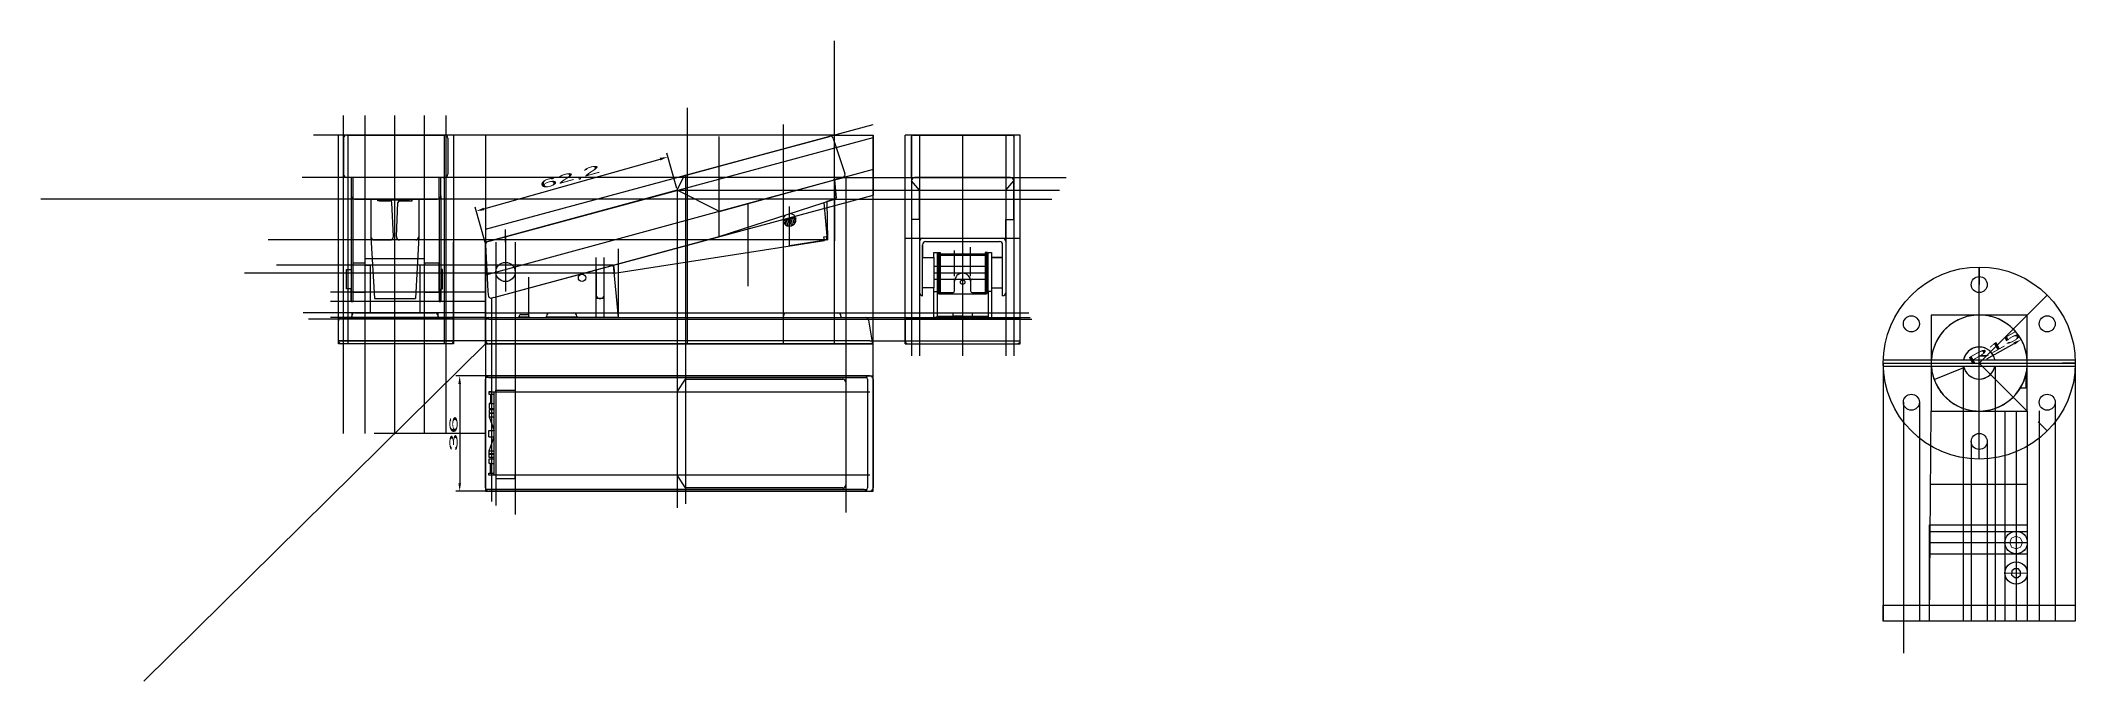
# Model space of a CAD drawing. Header units: millimetres. Extents: x 112843 to 136459, y 32134 to 44124.
# Drawn here: x 121161 to 121797, y 36401 to 36601 of the extents above; entities that cross this region are included whole.
import ezdxf

# ---------------------------------------------------------------- set-up
doc = ezdxf.new("R2010")
doc.units = ezdxf.units.MM
doc.layers.add('blue', color=2, linetype='Continuous', lineweight=25)
doc.layers.add('RED', color=1, linetype='Continuous', lineweight=5)
doc.layers.add('green', color=3, linetype='Continuous')
doc.styles.get("Standard").update_dxf_attribs({"font": '', "width": 3, "height": 1.5})
doc.styles.get('Standard').set_extended_font_data('Bahnschrift')
doc.dimstyles.new('ISO-25', dxfattribs={"dimtxt": 2.5, "dimasz": 2.5, "dimexe": 1.25, "dimexo": 0.625, "dimtad": 1, "dimtxsty": 'Standard', "dimcen": 2.5, "dimadec": 0, "dimazin": 0, "dimtfac": 1, "dimtmove": 0, "dimatfit": 3, "dimfxl": 1, "dimarcsym": 0})

# ---------------------------------------------------------------- blocks, each defined once
blk = doc.blocks.new('*D3')
at = {"layer": 'Defpoints', "color": 0, "transparency": 16777216}
for p in [(121356.91, 36564.93), (121359.86, 36554.5), (121300.01, 36537.55)]:
    blk.add_point(p, dxfattribs=at)
at = {"layer": 'green', "color": 0, "lineweight": -2, "transparency": 16777216}
for p, q in [((121359.69, 36555.1), (121356.57, 36566.13)), ((121299.46, 36548.67), (121354.51, 36564.25)), ((121299.84, 36538.16), (121296.72, 36549.19))]:
    blk.add_line(p, q, dxfattribs=at)
at = {"layer": 'green', "color": 0, "transparency": 16777216}
for points in [[(121354.39, 36564.65), (121354.62, 36563.85), (121356.91, 36564.93)], [(121299.35, 36549.07), (121299.58, 36548.27), (121297.06, 36547.99)]]:
    blk.add_solid(points, dxfattribs=at)
at = {"layer": 'green', "color": 0, "transparency": 16777216, "insert": (121326.41, 36558.51), "char_height": 2.5, "attachment_point": 5, "rotation": 15.80362}
blk.add_mtext('62,2', dxfattribs=at)
blk = doc.blocks.new('*D4')
at = {"layer": 'blue', "color": 0, "lineweight": -2, "transparency": 16777216}
for p, q in [((121300.93, 36496.52), (121290.65, 36496.52)), ((121291.9, 36494.02), (121291.9, 36463.02)), ((121300.39, 36460.52), (121290.65, 36460.52))]:
    blk.add_line(p, q, dxfattribs=at)
at = {"layer": 'blue', "color": 0, "transparency": 16777216}
for points in [[(121291.48, 36494.02), (121292.31, 36494.02), (121291.9, 36496.52)], [(121291.48, 36463.02), (121292.31, 36463.02), (121291.9, 36460.52)]]:
    blk.add_solid(points, dxfattribs=at)
at = {"layer": 'Defpoints', "color": 0, "transparency": 16777216}
for p in [(121301.55, 36496.52), (121291.9, 36460.52), (121301.01, 36460.52)]:
    blk.add_point(p, dxfattribs=at)
at = {"layer": 'blue', "color": 0, "transparency": 16777216, "insert": (121289.99, 36478.52), "char_height": 2.5, "attachment_point": 5, "rotation": 90}
blk.add_mtext('36', dxfattribs=at)
blk = doc.blocks.new('*D5')
at = {"layer": 'Defpoints', "color": 0, "transparency": 16777216}
for p in [(121779.68, 36507.87), (121766.59, 36500.54)]:
    blk.add_point(p, dxfattribs=at)
at = {"layer": 'green', "color": 0, "lineweight": -2, "transparency": 16777216}
blk.add_line((121769, 36501.89), (121777.5, 36506.65), dxfattribs=at)
at = {"layer": 'green', "color": 0, "transparency": 16777216}
blk.add_solid([(121777.29, 36507.02), (121777.7, 36506.29), (121779.68, 36507.87)], dxfattribs=at)
at = {"layer": 'green', "color": 0, "transparency": 16777216, "insert": (121771.23, 36505.32), "char_height": 2.5, "attachment_point": 5, "rotation": 29.25129}
blk.add_mtext('R15', dxfattribs=at)
blk = doc.blocks.new('*U6')
at = {"layer": 'blue'}
blk.add_circle((0, 0), 2.5, dxfattribs=at)
blk = doc.blocks.new('*U7')
at = {"layer": 'blue', "color": 0, "linetype": 'ByBlock', "lineweight": -2, "transparency": 16777216}
blk.add_blockref('*U6', (121766.59, 36525.04), dxfattribs=at)
for p, rotation in [((121745.37, 36512.79), 59.99999999999999), ((121787.81, 36512.79), 300.0000000000001), ((121745.37, 36488.29), 120), ((121787.81, 36488.29), 240), ((121766.59, 36476.04), 180)]:
    blk.add_blockref('*U6', p, dxfattribs=dict(at, rotation=rotation))

msp = doc.modelspace()

# ---------------------------------------------------------------- linework, layer by layer
at = {"layer": 'blue'}
for p, q in [((121256.655, 36571.777), (121286.655, 36571.777)), ((121286.655, 36571.777), (121287.155, 36571.777)), ((121362.435, 36559.19), (121407.407, 36571.345)), ((121433.012, 36558.498), (121433.012, 36571.277)), ((121433.512, 36571.777), (121464.512, 36571.777)), ((121465.012, 36571.277), (121465.012, 36558.498)), ((121255.655, 36570.777), (121255.655, 36559.498)), ((121288.155, 36570.777), (121288.155, 36559.498)), ((121408.618, 36570.691), (121412.22, 36559.705)), ((121359.865, 36554.496), (121361.789, 36558.646)), ((121286.655, 36558.498), (121256.655, 36558.498)), ((121258.012, 36558.498), (121258.012, 36552.767)), ((121258.012, 36552.767), (121258.012, 36519.72)), ((121258.512, 36558.498), (121258.512, 36551.901)), ((121285.512, 36551.901), (121285.512, 36558.498)), ((121286.012, 36552.767), (121286.012, 36558.498)), ((121286.012, 36552.767), (121286.012, 36519.72)), ((121286.655, 36558.498), (121287.155, 36558.498)), ((121359.865, 36554.496), (121300.751, 36538.52)), ((121372.656, 36548.069), (121359.865, 36554.496)), ((121373.368, 36547.997), (121409.012, 36557.738)), ((121408.985, 36551.767), (121409.012, 36557.738)), ((121409.012, 36557.738), (121411.534, 36558.429)), ((121409.012, 36557.738), (121409.541, 36552.006)), ((121433.012, 36558.498), (121433.012, 36557.498)), ((121433.012, 36557.498), (121433.012, 36545.498)), ((121435.512, 36554.496), (121433.012, 36557.498)), ((121464.012, 36558.498), (121434.012, 36558.498)), ((121435.512, 36545.498), (121435.512, 36554.496)), ((121435.512, 36554.496), (121462.512, 36554.496)), ((121462.512, 36554.496), (121465.012, 36557.498)), ((121462.512, 36554.496), (121462.512, 36545.359)), ((121465.012, 36558.498), (121465.012, 36557.498)), ((121465.012, 36545.359), (121465.012, 36557.498)), ((121258.512, 36551.901), (121258.512, 36519.72)), ((121259.012, 36551.767), (121285.012, 36551.767)), ((121264.155, 36551.767), (121264.155, 36539.999)), ((121266.31, 36551.767), (121266.31, 36551.712)), ((121266.81, 36551.212), (121270.202, 36551.212)), ((121267.424, 36551.517), (121267.424, 36551.767)), ((121267.424, 36551.517), (121276.2, 36551.517)), ((121270.655, 36551.212), (121270.68, 36551.214)), ((121271.176, 36540.043), (121270.701, 36550.735)), ((121272.136, 36540.043), (121272.608, 36550.713)), ((121273.108, 36551.191), (121276.517, 36551.191)), ((121276.2, 36551.517), (121276.2, 36551.767)), ((121277.017, 36551.691), (121277.017, 36551.767)), ((121279.155, 36551.767), (121279.155, 36539.999)), ((121285.512, 36551.901), (121285.512, 36519.72)), ((121372.998, 36540.074), (121408.985, 36551.767)), ((121392.949, 36545.28), (121396.713, 36546.221)), ((121393.009, 36545.038), (121396.774, 36545.979)), ((121396.347, 36545.872), (121396.725, 36544.361)), ((121396.774, 36545.979), (121396.818, 36545.991)), ((121396.832, 36545.993), (121396.889, 36545.765)), ((121406.771, 36539.016), (121405.766, 36550.721)), ((121406.635, 36551.004), (121408.985, 36551.767)), ((121409.541, 36552.006), (121408.986, 36551.906)), ((121408.987, 36552.153), (121408.987, 36552.153)), ((121264.155, 36539.999), (121265.32, 36520.72)), ((121279.155, 36539.999), (121278.079, 36520.72)), ((121302.534, 36521.002), (121372.998, 36540.074)), ((121393.009, 36545.038), (121392.965, 36545.026)), ((121393.339, 36545.054), (121393.339, 36545.054)), ((121393.436, 36545.144), (121393.814, 36543.633)), ((121393.921, 36545.266), (121394.399, 36543.357)), ((121394.406, 36545.387), (121394.933, 36543.28)), ((121394.891, 36545.508), (121395.434, 36543.34)), ((121395.377, 36545.63), (121395.903, 36543.523)), ((121395.862, 36545.751), (121396.339, 36543.842)), ((121405.689, 36539.961), (121406.39, 36540.047)), ((121405.823, 36538.868), (121405.689, 36539.961)), ((121406.39, 36540.047), (121406.556, 36538.982)), ((121433.012, 36545.498), (121435.512, 36545.498)), ((121435.512, 36545.498), (121435.512, 36539.52)), ((121435.512, 36539.52), (121435.512, 36538.52)), ((121436.512, 36539.52), (121461.512, 36539.52)), ((121462.512, 36545.359), (121465.012, 36545.359)), ((121462.512, 36539.52), (121462.512, 36545.359)), ((121462.512, 36539.52), (121462.512, 36538.52)), ((121265.155, 36538.999), (121270.177, 36538.999)), ((121278.155, 36538.999), (121273.135, 36538.999)), ((121300.012, 36537.555), (121300.709, 36522.933)), ((121340.288, 36528.635), (121405.823, 36538.868)), ((121406.556, 36538.982), (121406.771, 36539.016)), ((121435.512, 36538.52), (121435.512, 36522.52)), ((121436.512, 36521.52), (121436.512, 36537.52)), ((121436.512, 36537.52), (121436.512, 36533.52)), ((121436.512, 36533.52), (121440.012, 36533.52)), ((121437.512, 36538.52), (121460.512, 36538.52)), ((121440.012, 36533.52), (121440.012, 36535.064)), ((121440.012, 36535.064), (121441.012, 36535.064)), ((121440.012, 36533.52), (121440.012, 36524.02)), ((121441.012, 36535.064), (121441.012, 36514.72)), ((121441.212, 36535.064), (121441.212, 36522.667)), ((121441.212, 36535.064), (121441.612, 36535.064)), ((121441.612, 36535.064), (121441.612, 36522.557)), ((121441.612, 36535.064), (121442.012, 36535.064)), ((121442.012, 36535.064), (121442.012, 36522.844)), ((121442.012, 36534.71), (121456.012, 36534.71)), ((121456.012, 36534.188), (121442.012, 36534.188)), ((121444.981, 36534.71), (121444.981, 36534.188)), ((121446.512, 36534.71), (121446.512, 36534.188)), ((121451.512, 36534.71), (121451.512, 36534.188)), ((121453.043, 36534.71), (121453.043, 36534.188)), ((121456.412, 36535.064), (121456.012, 36535.064)), ((121456.012, 36535.064), (121456.012, 36522.557)), ((121456.012, 36534.71), (121456.012, 36534.188)), ((121456.812, 36535.064), (121456.412, 36535.064)), ((121456.412, 36535.064), (121456.412, 36522.557)), ((121456.812, 36535.064), (121456.812, 36522.667)), ((121457.012, 36535.064), (121458.012, 36535.064)), ((121457.012, 36522.883), (121457.012, 36535.064)), ((121458.012, 36535.064), (121458.012, 36522.883)), ((121458.012, 36533.52), (121461.512, 36533.52)), ((121461.512, 36533.52), (121458.012, 36533.52)), ((121458.012, 36533.52), (121458.012, 36524.02)), ((121461.512, 36521.52), (121461.512, 36537.52)), ((121462.512, 36538.52), (121462.512, 36522.52)), ((121256.512, 36523.72), (121256.512, 36529.72)), ((121256.512, 36529.72), (121258.012, 36529.72)), ((121262.405, 36531.72), (121258.512, 36531.72)), ((121262.405, 36516.22), (121262.405, 36531.72)), ((121262.405, 36522.72), (121262.405, 36531.72)), ((121262.405, 36531.126), (121263.905, 36531.126)), ((121263.905, 36531.126), (121263.905, 36516.22)), ((121280.905, 36531.126), (121279.405, 36531.126)), ((121279.405, 36531.126), (121279.405, 36516.22)), ((121285.512, 36531.72), (121280.905, 36531.72)), ((121280.905, 36531.72), (121280.905, 36531.126)), ((121280.905, 36516.22), (121280.905, 36531.126)), ((121285.512, 36522.72), (121285.512, 36531.72)), ((121286.512, 36529.72), (121286.012, 36529.72)), ((121286.512, 36523.72), (121286.512, 36529.72)), ((121334.512, 36529.644), (121334.512, 36521.72)), ((121337.012, 36521.72), (121337.012, 36530.334)), ((121341.512, 36514.72), (121339.939, 36531.126)), ((121442.012, 36530.77), (121456.012, 36530.77)), ((121442.012, 36526.77), (121446.012, 36526.77)), ((121452.012, 36526.77), (121456.012, 36526.77)), ((121258.012, 36523.72), (121256.512, 36523.72)), ((121258.012, 36519.72), (121258.012, 36523.72)), ((121258.512, 36522.72), (121262.405, 36522.72)), ((121265.32, 36520.72), (121278.079, 36520.72)), ((121280.905, 36522.72), (121285.512, 36522.72)), ((121286.012, 36519.72), (121286.012, 36523.72)), ((121286.012, 36523.72), (121286.512, 36523.72)), ((121300.709, 36522.933), (121300.866, 36521.254)), ((121302.534, 36521.002), (121301.861, 36520.825)), ((121313.512, 36514.997), (121313.512, 36523.973)), ((121335.512, 36520.72), (121336.012, 36520.72)), ((121440.012, 36524.02), (121436.512, 36524.02)), ((121436.512, 36521.52), (121436.512, 36521.52)), ((121440.012, 36514.72), (121440.012, 36524.02)), ((121440.012, 36522.883), (121441.012, 36522.883)), ((121441.012, 36522.401), (121441.012, 36521.901)), ((121441.012, 36522.401), (121441.012, 36522.242)), ((121441.612, 36522.557), (121446.012, 36522.557)), ((121441.712, 36522.167), (121456.312, 36522.167)), ((121442.012, 36522.844), (121442.012, 36522.557)), ((121446.512, 36523.057), (121446.512, 36526.27)), ((121451.512, 36526.27), (121451.512, 36523.057)), ((121452.012, 36522.557), (121456.412, 36522.557)), ((121456.412, 36522.557), (121456.012, 36522.557)), ((121458.012, 36522.883), (121457.012, 36522.883)), ((121457.012, 36522.883), (121457.012, 36514.72)), ((121458.012, 36524.02), (121461.512, 36524.02)), ((121458.012, 36522.883), (121458.012, 36514.72)), ((121461.512, 36521.52), (121461.512, 36521.52)), ((121255.012, 36514.72), (121289.012, 36514.72)), ((121258.012, 36519.72), (121258.512, 36519.72)), ((121258.155, 36514.72), (121258.155, 36515.22)), ((121259.155, 36516.22), (121284.155, 36516.22)), ((121285.155, 36515.22), (121285.155, 36514.72)), ((121285.512, 36519.72), (121286.012, 36519.72)), ((121301.012, 36514.22), (121300.146, 36514.22)), ((121301.012, 36514.72), (121393.012, 36514.72)), ((121301.012, 36514.22), (121393.012, 36514.22)), ((121310.512, 36514.72), (121310.512, 36515.22)), ((121310.512, 36514.997), (121313.512, 36514.997)), ((121313.512, 36514.72), (121310.512, 36514.72)), ((121311.012, 36515.72), (121313.012, 36515.72)), ((121313.512, 36515.22), (121313.512, 36514.72)), ((121313.512, 36514.72), (121319.012, 36514.72)), ((121319.012, 36514.72), (121319.012, 36515.22)), ((121319.012, 36514.997), (121328.512, 36514.997)), ((121341.512, 36514.72), (121319.012, 36514.72)), ((121319.012, 36514.72), (121328.512, 36514.72)), ((121320.012, 36516.22), (121327.512, 36516.22)), ((121328.512, 36515.22), (121328.512, 36514.72)), ((121328.512, 36514.72), (121341.512, 36514.72)), ((121393.012, 36514.72), (121393.012, 36515.22)), ((121393.012, 36514.72), (121411.012, 36514.72)), ((121393.012, 36514.22), (121411.012, 36514.22)), ((121394.012, 36516.22), (121410.012, 36516.22)), ((121411.012, 36515.22), (121411.012, 36514.72)), ((121411.012, 36514.72), (121418.681, 36514.72)), ((121411.012, 36514.22), (121419.547, 36514.22)), ((121431.012, 36514.22), (121431.012, 36514.22)), ((121467.012, 36514.22), (121431.012, 36514.22)), ((121431.012, 36514.22), (121431.012, 36507.52)), ((121431.512, 36514.72), (121466.512, 36514.72)), ((121441.012, 36514.72), (121440.012, 36514.72)), ((121441.012, 36515.22), (121446.012, 36515.22)), ((121441.012, 36514.72), (121441.012, 36514.72)), ((121446.012, 36515.22), (121446.012, 36516.22)), ((121446.012, 36516.22), (121452.012, 36516.22)), ((121446.012, 36515.22), (121452.012, 36515.22)), ((121452.012, 36516.22), (121452.012, 36515.22)), ((121452.012, 36515.22), (121457.012, 36515.22)), ((121457.012, 36515.22), (121457.012, 36514.72)), ((121467.012, 36514.22), (121467.012, 36514.22)), ((121467.012, 36507.52), (121467.012, 36514.22)), ((121254.012, 36507.52), (121254.012, 36513.72)), ((121290.012, 36513.72), (121290.012, 36507.52)), ((121300.012, 36507.52), (121300.012, 36513.72)), ((121420.904, 36507.11), (121419.665, 36513.9)), ((121254.012, 36507.52), (121290.012, 36507.52)), ((121254.012, 36507.52), (121254.012, 36507.52)), ((121289.012, 36506.52), (121255.012, 36506.52)), ((121290.012, 36507.52), (121290.012, 36507.52)), ((121301.012, 36507.52), (121300.012, 36507.52)), ((121420.012, 36507.52), (121301.012, 36507.52)), ((121420.012, 36506.52), (121301.012, 36506.52)), ((121420.012, 36507.52), (121420.829, 36507.52)), ((121420.012, 36506.52), (121420.412, 36506.52)), ((121431.012, 36507.52), (121467.012, 36507.52)), ((121431.012, 36507.52), (121431.012, 36507.52)), ((121432.012, 36506.52), (121466.012, 36506.52)), ((121467.012, 36507.52), (121467.012, 36507.52)), ((121751.591, 36501.543), (121761.692, 36501.543)), ((121771.45, 36501.543), (121781.558, 36501.543)), ((121300.012, 36461.52), (121300.012, 36495.52)), ((121301.012, 36496.02), (121300.146, 36496.02)), ((121301.012, 36496.52), (121418.273, 36496.52)), ((121301.012, 36496.52), (121301.012, 36496.52)), ((121301.012, 36496.02), (121418.273, 36496.02)), ((121359.865, 36491.52), (121362.435, 36495.52)), ((121362.435, 36496.52), (121412.548, 36496.52)), ((121362.435, 36495.52), (121362.435, 36461.52)), ((121362.435, 36495.52), (121411.548, 36495.52)), ((121418.273, 36496.52), (121420.012, 36496.52)), ((121418.273, 36496.02), (121419.139, 36496.02)), ((121419.273, 36495.52), (121419.273, 36461.52)), ((121421.012, 36495.52), (121421.012, 36461.52)), ((121751.591, 36499.543), (121761.692, 36499.543)), ((121771.49, 36499.543), (121781.591, 36499.543)), ((121781.094, 36496.714), (121781.094, 36492.714)), ((121301.861, 36491.52), (121301.041, 36491.52)), ((121301.041, 36491.52), (121301.041, 36490.863)), ((121301.041, 36490.863), (121301.562, 36490.863)), ((121301.562, 36490.863), (121302.653, 36490.863)), ((121301.562, 36490.863), (121301.562, 36487.863)), ((121301.861, 36491.52), (121359.865, 36491.52)), ((121302.653, 36465.52), (121302.653, 36491.52)), ((121303.212, 36491.52), (121303.212, 36492.02)), ((121303.212, 36492.02), (121309.212, 36492.02)), ((121303.212, 36491.52), (121303.212, 36491.52)), ((121309.212, 36492.02), (121309.212, 36491.52)), ((121359.865, 36491.52), (121359.865, 36465.52)), ((121412.548, 36494.52), (121412.548, 36462.52)), ((121781.094, 36492.714), (121779.389, 36492.72)), ((121301.562, 36487.863), (121301.062, 36487.863)), ((121301.062, 36487.863), (121301.062, 36486.363)), ((121301.062, 36486.363), (121302.653, 36486.363)), ((121302.653, 36485.966), (121301.062, 36485.966)), ((121301.062, 36485.966), (121301.062, 36484.966)), ((121301.062, 36484.966), (121302.653, 36484.966)), ((121302.653, 36484.739), (121301.062, 36484.739)), ((121301.062, 36484.739), (121301.062, 36483.739)), ((121301.062, 36483.739), (121302.653, 36483.739)), ((121301.062, 36483.739), (121302.653, 36479.52)), ((121301.562, 36487.863), (121302.653, 36487.863)), ((121301.016, 36479.52), (121302.653, 36479.52)), ((121301.016, 36477.52), (121301.016, 36479.52)), ((121301.016, 36477.52), (121302.653, 36477.52)), ((121301.062, 36473.15), (121302.653, 36477.52)), ((121301.062, 36472.15), (121301.062, 36473.15)), ((121301.062, 36473.15), (121302.653, 36473.15)), ((121302.653, 36472.15), (121301.062, 36472.15)), ((121301.062, 36471.052), (121301.062, 36472.052)), ((121301.062, 36472.052), (121302.653, 36472.052)), ((121302.653, 36471.052), (121301.062, 36471.052)), ((121301.062, 36469.151), (121301.062, 36470.651)), ((121301.062, 36470.651), (121302.653, 36470.651)), ((121301.045, 36465.52), (121301.045, 36466.151)), ((121301.045, 36466.151), (121301.562, 36466.151)), ((121301.562, 36465.52), (121301.045, 36465.52)), ((121301.562, 36469.151), (121301.062, 36469.151)), ((121301.562, 36469.151), (121301.562, 36466.151)), ((121301.562, 36466.151), (121301.562, 36469.151)), ((121301.562, 36469.151), (121302.653, 36469.151)), ((121301.562, 36466.151), (121302.653, 36466.151)), ((121302.653, 36465.52), (121301.562, 36465.52)), ((121359.865, 36465.52), (121302.653, 36465.52)), ((121303.212, 36465.52), (121303.212, 36464.52)), ((121303.212, 36464.52), (121309.212, 36464.52)), ((121306.356, 36465.52), (121306.356, 36465.52)), ((121309.212, 36464.52), (121309.212, 36465.52)), ((121362.435, 36461.52), (121359.865, 36465.52)), ((121301.012, 36461.02), (121300.146, 36461.02)), ((121418.273, 36461.02), (121301.012, 36461.02)), ((121418.273, 36460.52), (121301.012, 36460.52)), ((121411.548, 36461.52), (121362.435, 36461.52)), ((121412.548, 36460.52), (121362.435, 36460.52)), ((121418.273, 36461.02), (121419.139, 36461.02)), ((121418.273, 36460.52), (121420.012, 36460.52)), ((121751.077, 36424.961), (121751.077, 36449.961)), ((121751.077, 36449.961), (121781.591, 36449.961)), ((121781.591, 36449.961), (121781.591, 36424.961)), ((121776.766, 36435.664), (121776.702, 36434.396)), ((121776.702, 36434.396), (121777.681, 36433.518)), ((121777.576, 36436.218), (121776.766, 36435.664)), ((121778.849, 36436.255), (121777.576, 36436.218)), ((121777.681, 36433.518), (121778.686, 36433.584)), ((121778.686, 36433.584), (121779.446, 36434.319)), ((121779.504, 36435.463), (121778.849, 36436.255)), ((121779.446, 36434.319), (121779.504, 36435.463)), ((121736.591, 36419.961), (121736.591, 36424.961)), ((121736.591, 36424.961), (121796.591, 36424.961)), ((121796.591, 36419.961), (121736.591, 36419.961)), ((121796.591, 36424.961), (121796.591, 36419.961))]:
    msp.add_line(p, q, dxfattribs=at)
for centre, radius in [((121306.212, 36528.996), 3), ((121330.112, 36527.145), 1.142), ((121766.591, 36500.543), 30), ((121449.012, 36525.8), 0.708), ((121766.591, 36476.043), 2.5), ((121778.091, 36444.461), 3.5), ((121778.091, 36434.961), 3.5)]:
    msp.add_circle(centre, radius, dxfattribs=at)
for centre, radius, start, end in [((121256.655, 36570.777), 1, 90, 180), ((121287.155, 36570.777), 1, 0, 90), ((121407.668, 36570.379), 1, 18.15244, 105.124066), ((121433.512, 36571.277), 0.5, 90, 180), ((121464.512, 36571.277), 0.5, 0, 90), ((121256.655, 36559.498), 1, 180, 270), ((121287.155, 36559.498), 1, 270, 0), ((121362.696, 36558.225), 1, 105.124066, 155.123716), ((121411.27, 36559.394), 1, 285.317217, 18.15244), ((121259.012, 36552.767), 1, 180, 270), ((121285.012, 36552.767), 1, 270, 0), ((121434.012, 36557.498), 1, 90, 180), ((121464.012, 36557.498), 1, 0, 90), ((121266.81, 36551.712), 0.5, 180, 270), ((121270.202, 36550.712), 0.5, 2.545726, 90), ((121273.108, 36550.691), 0.5, 90, 177.462088), ((121276.517, 36551.691), 0.5, 270, 0), ((121373.105, 36548.962), 1, 243.321999, 285.285012), ((121394.949, 36545.28), 2, 131.663505, 84.338565), ((121265.155, 36539.999), 1, 180, 270), ((121270.177, 36539.999), 1, 270, 2.545726), ((121273.135, 36539.999), 1, 177.462088, 270), ((121278.155, 36539.999), 1, 270, 0), ((121436.512, 36538.52), 1, 90, 180), ((121461.512, 36538.52), 1, 0, 90), ((121301.012, 36537.555), 1, 105.122815, 180), ((121437.512, 36537.52), 1, 90, 180), ((121460.512, 36537.52), 1, 360, 90), ((121446.012, 36526.27), 0.5, 360, 90), ((121449.012, 36526.093), 2.5, 0, 180), ((121452.012, 36526.27), 0.5, 90, 180), ((121301.861, 36522.194), 1.369, 223.388281, 270), ((121335.512, 36521.72), 1, 180, 270), ((121336.012, 36521.72), 1, 270, 0), ((121436.512, 36522.52), 1, 180, 270), ((121441.712, 36522.667), 0.5, 180, 270), ((121446.012, 36523.057), 0.5, 270, 360), ((121452.012, 36523.057), 0.5, 180, 270), ((121456.312, 36522.667), 0.5, 270, 0), ((121461.512, 36522.52), 1, 270, 0), ((121255.012, 36513.72), 1, 90, 180), ((121259.155, 36515.22), 1, 90, 180), ((121284.155, 36515.22), 1, 0, 90), ((121289.012, 36513.72), 1, 360, 90), ((121301.012, 36513.72), 1, 90, 180), ((121311.012, 36515.22), 0.5, 90, 180), ((121313.012, 36515.22), 0.5, 360, 90), ((121320.012, 36515.22), 1, 90, 180), ((121327.512, 36515.22), 1, 0, 90), ((121394.012, 36515.22), 1, 90, 180), ((121410.012, 36515.22), 1, 0, 90), ((121418.681, 36513.72), 1, 10.343248, 90), ((121431.512, 36514.22), 0.5, 90, 180), ((121466.512, 36514.22), 0.5, 0, 90), ((121766.591, 36500.543), 15, 23.798643, 176.177446), ((121766.591, 36500.543), 15, 23.798643, 176.177446), ((121766.591, 36500.543), 15, 183.822554, 176.177446), ((121255.012, 36507.52), 1, 180, 270), ((121289.012, 36507.52), 1, 270, 0), ((121301.012, 36507.52), 1, 180, 270), ((121420.412, 36507.02), 0.5, 270, 10.343248), ((121432.012, 36507.52), 1, 180, 270), ((121466.012, 36507.52), 1, 270, 0), ((121766.591, 36500.543), 15, 204.78215, 19.213589), ((121766.591, 36500.543), 15, 204.78215, 19.213589), ((121766.591, 36500.543), 5, 27.407335, 168.463041), ((121766.591, 36500.543), 5, 11.536959, 168.463041), ((121766.591, 36500.543), 5, 11.536959, 13.618476), ((121301.012, 36495.52), 1, 90, 180), ((121411.548, 36494.52), 1, 360, 90), ((121418.273, 36495.52), 1, 0, 90), ((121420.012, 36495.52), 1, 360, 90), ((121766.591, 36500.543), 15, 183.822554, 200.197095), ((121766.591, 36500.543), 15, 183.822554, 200.197095), ((121766.591, 36500.543), 5, 191.536959, 348.463041), ((121766.591, 36500.543), 5, 191.536959, 196.588403), ((121766.591, 36500.543), 5, 210.377262, 348.463041), ((121301.012, 36461.52), 1, 180, 270), ((121411.548, 36462.52), 1, 270, 360), ((121418.273, 36461.52), 1, 270, 0), ((121420.012, 36461.52), 1, 270, 360)]:
    msp.add_arc(centre, radius, start, end, dxfattribs=at)
at = {"layer": 'green'}
for p, q in [((121409.012, 36506.52), (121409.012, 36601.237)), ((121255.655, 36478.52), (121255.655, 36577.895)), ((121262.405, 36478.52), (121262.405, 36577.895)), ((121271.655, 36478.52), (121271.655, 36577.895)), ((121280.905, 36478.52), (121280.905, 36577.895)), ((121287.655, 36478.52), (121287.655, 36577.895)), ((121363.012, 36506.52), (121363.012, 36580.24)), ((121409.012, 36571.777), (121246.234, 36571.777)), ((121254.012, 36506.52), (121254.012, 36571.777)), ((121257.012, 36506.52), (121257.012, 36571.777)), ((121287.012, 36571.777), (121287.012, 36506.52)), ((121290.012, 36571.777), (121290.012, 36506.52)), ((121300.012, 36542.32), (121421.012, 36575.02)), ((121300.012, 36571.777), (121300.012, 36506.52)), ((121363.012, 36559.346), (121407.512, 36571.372)), ((121372.998, 36540.074), (121372.998, 36571.303)), ((121393.012, 36506.52), (121393.012, 36575.02)), ((121409.012, 36571.777), (121421.012, 36571.777)), ((121421.012, 36506.52), (121421.012, 36571.777)), ((121421.012, 36571.777), (121421.012, 36571.02)), ((121431.012, 36506.52), (121431.012, 36571.777)), ((121467.012, 36571.777), (121431.012, 36571.777)), ((121433.012, 36571.777), (121433.012, 36502.781)), ((121435.512, 36571.777), (121435.512, 36502.781)), ((121449.012, 36571.777), (121449.012, 36502.781)), ((121462.512, 36571.777), (121462.512, 36502.781)), ((121465.012, 36571.777), (121465.012, 36502.781)), ((121467.012, 36506.52), (121467.012, 36571.777)), ((121300.012, 36538.32), (121421.012, 36571.02)), ((121421.012, 36571.02), (121421.012, 36553.02)), ((121421.012, 36561.02), (121300.012, 36527.946)), ((121362.435, 36559.19), (121362.435, 36456.594)), ((121412.548, 36558.705), (121408.666, 36557.741)), ((121412.548, 36558.705), (121410.129, 36558.075)), ((121412.548, 36558.705), (121412.548, 36453.809)), ((121421.012, 36553.02), (121421.012, 36561.02)), ((121411.714, 36558.498), (121242.668, 36558.498)), ((121302.534, 36521.002), (121421.012, 36553.02)), ((121359.865, 36554.496), (121359.865, 36455.356)), ((121359.865, 36554.496), (121479.285, 36554.496)), ((121409.012, 36557.738), (121409.012, 36538.738)), ((121411.714, 36558.498), (121481.331, 36558.498)), ((121408.985, 36551.767), (121161.011, 36551.767)), ((121258.012, 36551.767), (121258.012, 36538.999)), ((121266.31, 36551.212), (121266.31, 36551.767)), ((121270.655, 36551.212), (121266.31, 36551.212)), ((121272.63, 36551.191), (121277.017, 36551.191)), ((121277.017, 36551.191), (121277.017, 36551.767)), ((121286.012, 36551.767), (121286.012, 36538.999)), ((121381.945, 36550.342), (121381.945, 36524.526)), ((121394.921, 36537.127), (121394.963, 36549.433)), ((121395.875, 36545.754), (121396.352, 36545.905)), ((121409.016, 36551.777), (121406.635, 36551.015)), ((121406.635, 36551.015), (121406.771, 36539.016)), ((121409.012, 36549.777), (121408.981, 36550.777)), ((121409.012, 36549.777), (121409.016, 36551.777)), ((121409.016, 36551.777), (121476.923, 36551.777)), ((121306.212, 36538.32), (121306.212, 36542.228)), ((121306.212, 36539.996), (121306.212, 36528.996)), ((121392.965, 36545.026), (121393.451, 36545.143)), ((121393.451, 36545.143), (121393.936, 36545.264)), ((121393.936, 36545.264), (121394.422, 36545.38)), ((121394.422, 36545.38), (121394.906, 36545.507)), ((121394.906, 36545.507), (121395.391, 36545.628)), ((121395.391, 36545.628), (121395.875, 36545.754)), ((121431.012, 36539.52), (121467.012, 36539.52)), ((121406.663, 36538.999), (121232.095, 36538.999)), ((121262.405, 36514.72), (121262.405, 36533.22)), ((121262.405, 36533.22), (121280.905, 36533.22)), ((121290.012, 36506.52), (121290.012, 36538.32)), ((121300.012, 36506.52), (121300.012, 36538.32)), ((121300.012, 36538.32), (121300.012, 36522.933)), ((121303.212, 36538.32), (121303.212, 36456.021)), ((121306.212, 36538.32), (121306.212, 36522.933)), ((121309.212, 36538.32), (121309.212, 36522.933)), ((121334.512, 36514.72), (121334.512, 36533.503)), ((121337.012, 36514.72), (121337.012, 36533.503)), ((121341.512, 36514.72), (121341.512, 36536.259)), ((121406.771, 36539.016), (121394.921, 36537.127)), ((121446.512, 36527.681), (121446.512, 36535.706)), ((121451.512, 36527.681), (121451.512, 36536.749)), ((121340.288, 36528.635), (121224.689, 36528.635)), ((121339.939, 36531.126), (121234.658, 36531.126)), ((121300.012, 36519.946), (121300.012, 36527.946)), ((121313.512, 36514.72), (121313.512, 36527.361)), ((121339.94, 36531.111), (121340.288, 36528.635)), ((121440.012, 36530.77), (121457.012, 36530.77)), ((121440.012, 36528.77), (121457.012, 36528.77)), ((121440.012, 36526.77), (121457.012, 36526.77)), ((121766.591, 36530.543), (121766.557, 36527.544)), ((121766.557, 36527.544), (121766.584, 36525.044)), ((121766.591, 36470.543), (121766.591, 36530.543)), ((121300.012, 36522.72), (121251.529, 36522.72)), ((121301.861, 36520.825), (121301.861, 36457.329)), ((121309.212, 36522.933), (121309.212, 36453.263)), ((121337.012, 36520.72), (121334.512, 36520.72)), ((121337.012, 36514.72), (121337.012, 36520.72)), ((121766.591, 36500.543), (121787.804, 36521.757)), ((121787.804, 36521.757), (121783.914, 36517.868)), ((121300.012, 36516.22), (121243.014, 36516.22)), ((121300.146, 36514.22), (121244.689, 36514.22)), ((121300.012, 36519.72), (121251.529, 36519.72)), ((121300.012, 36514.72), (121251.529, 36514.72)), ((121285.155, 36516.22), (121258.155, 36516.22)), ((121258.155, 36516.22), (121258.155, 36514.72)), ((121271.655, 36514.72), (121285.155, 36514.72)), ((121285.155, 36514.72), (121285.155, 36516.22)), ((121300.012, 36516.22), (121421.012, 36516.22)), ((121300.012, 36514.72), (121421.012, 36514.72)), ((121300.012, 36514.72), (121313.512, 36514.72)), ((121313.512, 36514.72), (121341.512, 36514.72)), ((121341.512, 36514.72), (121337.012, 36514.72)), ((121410.012, 36516.22), (121465.4, 36516.22)), ((121410.012, 36516.22), (121469.709, 36516.22)), ((121419.547, 36514.22), (121470.656, 36514.22)), ((121421.012, 36514.72), (121470.142, 36514.72)), ((121441.012, 36514.72), (121441.012, 36515.22)), ((121441.012, 36515.22), (121457.012, 36515.22)), ((121446.012, 36515.22), (121446.012, 36516.22)), ((121446.012, 36516.22), (121452.012, 36516.22)), ((121449.012, 36515.22), (121446.012, 36515.22)), ((121452.012, 36516.22), (121452.012, 36516.22)), ((121452.012, 36516.22), (121452.012, 36515.22)), ((121457.012, 36515.22), (121457.012, 36514.72)), ((121781.591, 36515.543), (121751.591, 36515.543)), ((121751.591, 36515.543), (121751.591, 36485.543)), ((121781.591, 36485.543), (121781.591, 36515.543)), ((121300.012, 36506.52), (121193.277, 36401.128)), ((121300.012, 36507.52), (121254.012, 36507.52)), ((121290.012, 36506.52), (121254.012, 36506.52)), ((121300.012, 36506.52), (121421.012, 36506.52)), ((121300.012, 36506.52), (121363.012, 36506.52)), ((121300.012, 36506.52), (121300.012, 36496.52)), ((121421.012, 36506.52), (121407.512, 36506.52)), ((121421.012, 36506.52), (121409.012, 36506.52)), ((121420.829, 36507.52), (121467.012, 36507.52)), ((121421.012, 36460.52), (121421.012, 36506.52)), ((121431.012, 36506.52), (121467.012, 36506.52)), ((121736.591, 36501.543), (121796.591, 36501.543)), ((121300.012, 36496.52), (121300.012, 36460.52)), ((121301.012, 36496.52), (121300.012, 36496.52)), ((121420.012, 36496.52), (121301.012, 36496.52)), ((121420.012, 36496.52), (121421.012, 36496.52)), ((121736.591, 36500.543), (121796.591, 36500.543)), ((121736.591, 36500.543), (121740.591, 36500.543)), ((121736.591, 36500.543), (121736.591, 36419.961)), ((121736.591, 36499.543), (121796.591, 36499.543)), ((121752.513, 36495.365), (121761.799, 36499.116)), ((121761.591, 36499.543), (121761.591, 36419.961)), ((121766.591, 36500.543), (121781.591, 36485.543)), ((121771.591, 36499.543), (121771.591, 36419.961)), ((121796.591, 36500.543), (121792.591, 36500.538)), ((121796.591, 36500.541), (121796.591, 36419.961)), ((121301.012, 36491.52), (121420.012, 36491.52)), ((121742.873, 36488.32), (121742.873, 36409.891)), ((121747.872, 36488.239), (121747.872, 36419.961)), ((121751.035, 36419.961), (121751.591, 36485.543)), ((121751.591, 36485.543), (121781.591, 36485.543)), ((121774.591, 36485.543), (121774.591, 36419.961)), ((121778.091, 36485.543), (121778.091, 36419.961)), ((121781.591, 36485.543), (121781.591, 36419.961)), ((121785.309, 36485.655), (121785.309, 36419.961)), ((121790.309, 36488.326), (121790.309, 36419.961)), ((121300.012, 36478.52), (121265.207, 36478.52)), ((121764.091, 36476.043), (121764.091, 36419.961)), ((121766.591, 36470.543), (121766.591, 36476.043)), ((121769.091, 36476.043), (121769.091, 36419.961)), ((121787.804, 36479.33), (121784.978, 36482.161)), ((121786.744, 36480.391), (121787.804, 36479.33)), ((121787.804, 36479.33), (121786.744, 36480.391)), ((121420.012, 36465.52), (121301.012, 36465.52)), ((121300.012, 36460.52), (121421.012, 36460.52)), ((121751.398, 36462.758), (121781.591, 36462.758)), ((121751.077, 36447.961), (121781.591, 36447.961)), ((121751.077, 36444.461), (121781.591, 36444.461)), ((121751.077, 36440.961), (121781.591, 36440.961)), ((121781.591, 36419.961), (121736.591, 36419.961)), ((121781.591, 36419.961), (121751.035, 36419.961)), ((121796.591, 36419.961), (121781.591, 36419.961))]:
    msp.add_line(p, q, dxfattribs=at)
at = {"layer": 'RED'}
for p, q in [((121761.591, 36449.961), (121761.591, 36419.961)), ((121771.591, 36449.961), (121771.591, 36419.961)), ((121776.091, 36444.461), (121776.677, 36445.875)), ((121776.677, 36443.047), (121776.091, 36444.461)), ((121776.677, 36445.875), (121778.091, 36446.461)), ((121778.091, 36446.461), (121779.505, 36445.875)), ((121779.505, 36445.875), (121780.091, 36444.461)), ((121780.091, 36444.461), (121779.505, 36443.047)), ((121778.091, 36442.461), (121776.677, 36443.047)), ((121779.505, 36443.047), (121778.091, 36442.461)), ((121778.091, 36434.891), (121778.091, 36438.461)), ((121778.091, 36438.461), (121778.091, 36431.461)), ((121778.091, 36434.891), (121774.591, 36434.891)), ((121778.152, 36434.926), (121774.652, 36434.926)), ((121778.152, 36434.856), (121781.652, 36434.856)), ((121742.873, 36424.961), (121742.873, 36419.961)), ((121747.872, 36424.961), (121747.872, 36419.961)), ((121764.091, 36424.961), (121764.091, 36419.961)), ((121769.091, 36424.961), (121769.091, 36419.961)), ((121785.309, 36424.961), (121785.309, 36419.961)), ((121790.309, 36424.961), (121790.309, 36419.961))]:
    msp.add_line(p, q, dxfattribs=at)

# ---------------------------------------------------------------- block references
at = {"layer": 'blue'}
msp.add_blockref('*U7', (0, 0), dxfattribs=at)

# ---------------------------------------------------------------- dimensions: what is measured, and where the dimension line sits
dim = msp.add_linear_dim(base=(121291.896, 36460.52), p1=(121301.553, 36496.52), p2=(121301.012, 36460.52), angle=90, dimstyle='ISO-25', dxfattribs=at)
dim.commit()
dim.dimension.update_dxf_attribs({"geometry": '*D4', "text_midpoint": (121289.994, 36478.52)})
at = {"layer": 'green'}
dim = msp.add_aligned_dim(p1=(121300.012, 36537.555), p2=(121359.865, 36554.496), distance=10.843, dimstyle='ISO-25', dxfattribs=at)
dim.commit()
dim.dimension.update_dxf_attribs({"geometry": '*D3', "text_midpoint": (121326.406, 36558.506)})
dim = msp.add_radius_dim(center=(121766.591, 36500.543), mpoint=(121779.678, 36507.873), dimstyle='ISO-25', dxfattribs=at)
dim.commit()
dim.dimension.update_dxf_attribs({"geometry": '*D5', "text_midpoint": (121772.156, 36503.66), "dimtype": 164})

doc.saveas('drawing.dxf')
